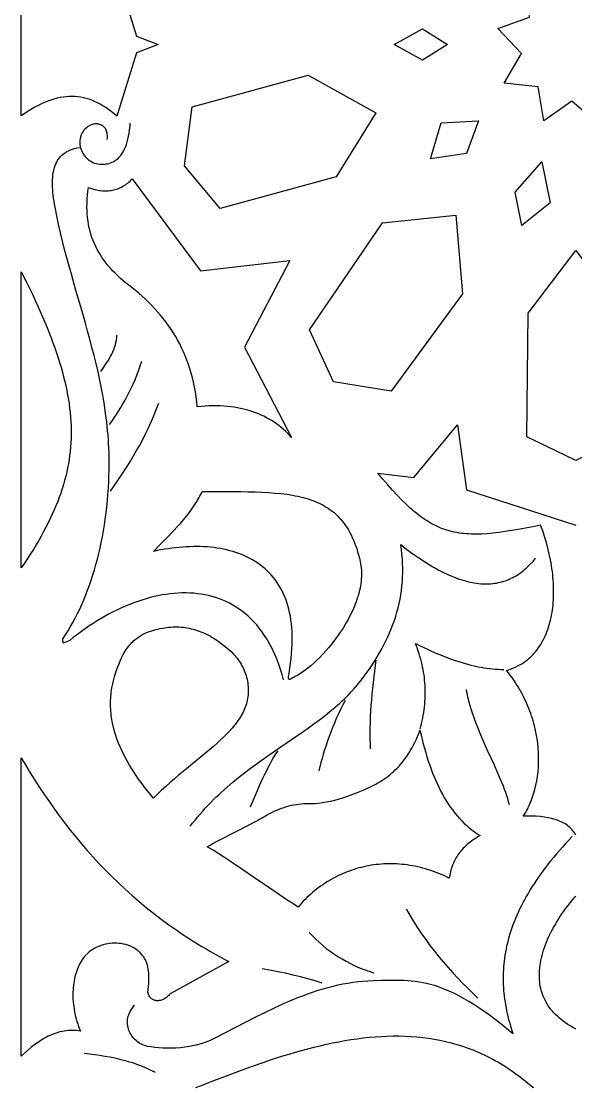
# Model space of a CAD drawing. Extents: x -332 to 348, y -263 to 352.
# Drawn here: x -270.8 to -243.5, y -63.7 to -11 of the extents above; entities that cross this region are included whole.
import ezdxf

# ---------------------------------------------------------------- set-up
doc = ezdxf.new("R2010")
doc.units = 0
doc.layers.add('LAYER_1', color=18, linetype='CONTINUOUS')
doc.layers.add('LAYER_2', color=174, linetype='CONTINUOUS')

msp = doc.modelspace()

# ---------------------------------------------------------------- linework, layer by layer
at = {"layer": 'LAYER_1'}
for points in [[(-242.472, -9.814), (-240.847, -9.396), (-241.144, -11.073), (-239.635, -11.814), (-240.924, -12.904), (-240.237, -14.458), (-241.914, -14.451), (-242.371, -16.091), (-243.651, -14.99), (-245.038, -15.947), (-245.322, -14.269), (-246.991, -14.096), (-246.146, -12.624), (-247.315, -11.402), (-245.737, -10.826), (-245.859, -9.127), (-244.286, -9.716), (-243.305, -8.335)], [(-249.786, -12.185), (-251.02, -12.957), (-252.422, -12.185), (-251.02, -11.413)], [(-253.338, -15.552), (-255.289, -18.715), (-261.022, -20.291), (-262.785, -18.182), (-262.404, -15.262), (-256.68, -13.705)], [(-248.848, -17.574), (-250.629, -17.829), (-250.099, -16.053), (-248.262, -15.963)], [(-244.716, -20.008), (-246.12, -21.118), (-246.444, -19.482), (-245.131, -17.98)], [(-261.989, -23.359), (-257.574, -22.855), (-259.822, -27.142), (-257.494, -31.597), (-257.592, -31.49), (-257.693, -31.388), (-257.796, -31.288), (-257.903, -31.192), (-258.012, -31.1), (-258.124, -31.011), (-258.239, -30.925), (-258.356, -30.843), (-258.477, -30.765), (-258.6, -30.691), (-258.727, -30.62), (-258.857, -30.553), (-258.99, -30.49), (-259.125, -30.431), (-259.264, -30.375), (-259.407, -30.324), (-259.552, -30.277), (-259.701, -30.234), (-259.853, -30.195), (-260.009, -30.16), (-260.167, -30.129), (-260.33, -30.103), (-260.496, -30.08), (-260.665, -30.063), (-260.838, -30.049), (-261.014, -30.041), (-261.194, -30.036), (-261.378, -30.036), (-261.565, -30.041), (-261.756, -30.051), (-261.951, -30.065), (-262.15, -30.084), (-262.174, -29.832), (-262.205, -29.585), (-262.241, -29.343), (-262.284, -29.105), (-262.333, -28.872), (-262.387, -28.644), (-262.447, -28.42), (-262.513, -28.2), (-262.584, -27.985), (-262.661, -27.774), (-262.743, -27.567), (-262.831, -27.364), (-262.923, -27.165), (-263.021, -26.971), (-263.124, -26.78), (-263.232, -26.593), (-263.344, -26.409), (-263.461, -26.23), (-263.583, -26.054), (-263.71, -25.881), (-263.841, -25.712), (-263.976, -25.547), (-264.115, -25.384), (-264.259, -25.225), (-264.407, -25.069), (-264.559, -24.917), (-264.715, -24.767), (-264.874, -24.62), (-265.037, -24.476), (-265.204, -24.335), (-265.375, -24.197), (-265.549, -24.062), (-265.691, -23.95), (-265.829, -23.837), (-265.962, -23.721), (-266.09, -23.604), (-266.213, -23.484), (-266.331, -23.363), (-266.445, -23.239), (-266.553, -23.112), (-266.656, -22.984), (-266.755, -22.853), (-266.848, -22.719), (-266.936, -22.583), (-267.018, -22.445), (-267.096, -22.304), (-267.168, -22.16), (-267.234, -22.013), (-267.296, -21.864), (-267.351, -21.711), (-267.402, -21.556), (-267.446, -21.398), (-267.485, -21.236), (-267.519, -21.072), (-267.546, -20.904), (-267.568, -20.733), (-267.584, -20.559), (-267.594, -20.381), (-267.598, -20.2), (-267.597, -20.015), (-267.589, -19.827), (-267.575, -19.635), (-267.555, -19.44), (-267.529, -19.241), (-267.369, -19.297), (-267.212, -19.343), (-267.135, -19.361), (-267.059, -19.377), (-266.983, -19.39), (-266.909, -19.401), (-266.835, -19.408), (-266.762, -19.413), (-266.69, -19.415), (-266.618, -19.414), (-266.548, -19.411), (-266.478, -19.405), (-266.409, -19.396), (-266.341, -19.384), (-266.274, -19.369), (-266.207, -19.352), (-266.141, -19.332), (-266.077, -19.309), (-266.012, -19.284), (-265.949, -19.255), (-265.887, -19.224), (-265.825, -19.19), (-265.764, -19.154), (-265.704, -19.114), (-265.645, -19.072), (-265.587, -19.027), (-265.529, -18.98), (-265.472, -18.929), (-265.416, -18.876), (-265.361, -18.82)], [(-249.057, -24.497), (-252.582, -29.318), (-255.416, -28.857), (-256.613, -26.284), (-253.009, -21.002), (-249.377, -20.608)], [(-241.123, -25.452), (-241.051, -31.573), (-243.463, -32.739), (-245.875, -31.573), (-245.803, -25.452), (-243.463, -22.358)], [(-270.552, -23.991), (-270.281, -24.557), (-270.152, -24.834), (-270.027, -25.108), (-269.907, -25.378), (-269.791, -25.644), (-269.68, -25.906), (-269.573, -26.166), (-269.471, -26.422), (-269.373, -26.675), (-269.279, -26.925), (-269.191, -27.172), (-269.106, -27.416), (-269.027, -27.657), (-268.951, -27.896), (-268.881, -28.132), (-268.815, -28.366), (-268.753, -28.598), (-268.697, -28.827), (-268.645, -29.054), (-268.597, -29.279), (-268.554, -29.502), (-268.516, -29.724), (-268.483, -29.943), (-268.454, -30.161), (-268.43, -30.378), (-268.411, -30.593), (-268.396, -30.807), (-268.387, -31.02), (-268.382, -31.231), (-268.382, -31.442), (-268.387, -31.651), (-268.396, -31.86), (-268.411, -32.068), (-268.43, -32.276), (-268.454, -32.483), (-268.483, -32.69), (-268.517, -32.897), (-268.556, -33.103), (-268.6, -33.309), (-268.648, -33.515), (-268.702, -33.722), (-268.761, -33.929), (-268.824, -34.136), (-268.893, -34.343), (-268.967, -34.551), (-269.046, -34.76), (-269.129, -34.969), (-269.218, -35.18), (-269.312, -35.391), (-269.411, -35.603), (-269.515, -35.817), (-269.625, -36.031), (-269.739, -36.248), (-269.858, -36.465), (-269.983, -36.684), (-270.113, -36.905), (-270.248, -37.128), (-270.389, -37.352), (-270.534, -37.579), (-270.685, -37.807), (-270.841, -38.038), (-270.841, -23.409)], [(-260.352, -34.269), (-259.989, -34.272), (-259.636, -34.278), (-259.294, -34.287), (-258.962, -34.3), (-258.64, -34.318), (-258.328, -34.341), (-258.027, -34.37), (-257.736, -34.406), (-257.455, -34.45), (-257.319, -34.475), (-257.185, -34.502), (-257.054, -34.532), (-256.925, -34.564), (-256.799, -34.598), (-256.676, -34.635), (-256.555, -34.674), (-256.437, -34.717), (-256.321, -34.762), (-256.208, -34.81), (-256.097, -34.861), (-255.99, -34.915), (-255.884, -34.973), (-255.782, -35.033), (-255.682, -35.098), (-255.584, -35.165), (-255.489, -35.237), (-255.397, -35.312), (-255.308, -35.39), (-255.221, -35.473), (-255.136, -35.56), (-255.055, -35.65), (-254.975, -35.745), (-254.899, -35.844), (-254.825, -35.947), (-254.754, -36.055), (-254.685, -36.168), (-254.619, -36.285), (-254.556, -36.406), (-254.495, -36.533), (-254.437, -36.664), (-254.382, -36.8), (-254.329, -36.942), (-254.279, -37.089), (-254.231, -37.24), (-254.186, -37.398), (-254.144, -37.56), (-254.104, -37.729), (-254.083, -37.835), (-254.066, -37.942), (-254.053, -38.05), (-254.044, -38.159), (-254.04, -38.268), (-254.039, -38.378), (-254.043, -38.489), (-254.05, -38.6), (-254.061, -38.711), (-254.075, -38.822), (-254.093, -38.934), (-254.114, -39.046), (-254.138, -39.158), (-254.166, -39.27), (-254.197, -39.382), (-254.23, -39.493), (-254.267, -39.605), (-254.306, -39.717), (-254.348, -39.828), (-254.392, -39.938), (-254.439, -40.049), (-254.488, -40.158), (-254.593, -40.376), (-254.706, -40.591), (-254.827, -40.802), (-254.954, -41.01), (-255.087, -41.213), (-255.224, -41.41), (-255.366, -41.603), (-255.511, -41.789), (-255.658, -41.969), (-255.807, -42.141), (-255.956, -42.306), (-256.106, -42.462), (-256.255, -42.609), (-256.402, -42.748), (-256.546, -42.876), (-256.688, -42.994), (-256.825, -43.1), (-256.957, -43.196), (-257.084, -43.279), (-257.203, -43.35), (-257.316, -43.407), (-257.374, -43.436), (-257.425, -43.465), (-257.512, -43.516), (-257.546, -43.535), (-257.575, -43.548), (-257.599, -43.553), (-257.609, -43.552), (-257.617, -43.548), (-257.624, -43.542), (-257.63, -43.533), (-257.638, -43.505), (-257.64, -43.464), (-257.638, -43.407), (-257.631, -43.332), (-257.619, -43.239), (-257.581, -42.991), (-257.545, -42.747), (-257.515, -42.508), (-257.491, -42.274), (-257.474, -42.046), (-257.463, -41.824), (-257.458, -41.608), (-257.46, -41.397), (-257.467, -41.191), (-257.48, -40.991), (-257.499, -40.797), (-257.523, -40.607), (-257.553, -40.424), (-257.589, -40.245), (-257.629, -40.072), (-257.675, -39.904), (-257.727, -39.741), (-257.783, -39.583), (-257.844, -39.43), (-257.91, -39.282), (-257.981, -39.14), (-258.057, -39.002), (-258.137, -38.87), (-258.221, -38.742), (-258.31, -38.619), (-258.403, -38.501), (-258.501, -38.387), (-258.602, -38.279), (-258.708, -38.175), (-258.817, -38.076), (-258.93, -37.981), (-259.047, -37.891), (-259.167, -37.806), (-259.291, -37.725), (-259.418, -37.648), (-259.548, -37.576), (-259.682, -37.508), (-259.819, -37.445), (-259.959, -37.386), (-260.101, -37.331), (-260.247, -37.28), (-260.395, -37.234), (-260.545, -37.192), (-260.699, -37.153), (-260.854, -37.119), (-261.012, -37.089), (-261.172, -37.063), (-261.334, -37.041), (-261.499, -37.023), (-261.665, -37.008), (-261.833, -36.998), (-262.002, -36.991), (-262.173, -36.988), (-262.346, -36.988), (-262.52, -36.993), (-262.696, -37.001), (-262.872, -37.012), (-263.05, -37.027), (-263.229, -37.046), (-263.409, -37.068), (-263.589, -37.093), (-263.77, -37.122), (-263.952, -37.154), (-264.135, -37.189), (-264.317, -37.228), (-263.976, -36.877), (-263.638, -36.534), (-263.307, -36.192), (-263.146, -36.019), (-262.988, -35.844), (-262.833, -35.666), (-262.683, -35.484), (-262.539, -35.297), (-262.399, -35.105), (-262.265, -34.907), (-262.201, -34.805), (-262.138, -34.701), (-262.077, -34.595), (-262.018, -34.487), (-261.961, -34.377), (-261.906, -34.265)], [(-263.145, -40.955), (-263.044, -40.958), (-262.943, -40.965), (-262.842, -40.975), (-262.743, -40.988), (-262.644, -41.004), (-262.545, -41.023), (-262.448, -41.045), (-262.351, -41.07), (-262.254, -41.097), (-262.158, -41.128), (-262.063, -41.161), (-261.969, -41.197), (-261.875, -41.236), (-261.781, -41.278), (-261.688, -41.322), (-261.596, -41.369), (-261.505, -41.419), (-261.414, -41.471), (-261.323, -41.526), (-261.233, -41.583), (-261.055, -41.706), (-260.903, -41.819), (-260.756, -41.936), (-260.616, -42.055), (-260.483, -42.179), (-260.358, -42.307), (-260.298, -42.372), (-260.241, -42.439), (-260.185, -42.508), (-260.132, -42.577), (-260.081, -42.648), (-260.032, -42.721), (-259.986, -42.795), (-259.943, -42.871), (-259.902, -42.948), (-259.863, -43.027), (-259.828, -43.108), (-259.795, -43.19), (-259.765, -43.275), (-259.738, -43.361), (-259.714, -43.449), (-259.693, -43.539), (-259.675, -43.632), (-259.661, -43.726), (-259.65, -43.823), (-259.642, -43.922), (-259.637, -44.023), (-259.636, -44.127), (-259.639, -44.219), (-259.645, -44.31), (-259.655, -44.4), (-259.668, -44.489), (-259.685, -44.576), (-259.705, -44.663), (-259.728, -44.749), (-259.754, -44.834), (-259.784, -44.918), (-259.817, -45.001), (-259.853, -45.084), (-259.891, -45.166), (-259.933, -45.247), (-259.977, -45.327), (-260.024, -45.407), (-260.074, -45.486), (-260.127, -45.565), (-260.182, -45.643), (-260.299, -45.798), (-260.426, -45.952), (-260.562, -46.105), (-260.706, -46.256), (-260.857, -46.408), (-261.016, -46.559), (-261.182, -46.71), (-261.354, -46.862), (-261.532, -47.014), (-261.902, -47.323), (-262.688, -47.964), (-263.094, -48.302), (-263.299, -48.477), (-263.504, -48.655), (-263.709, -48.838), (-263.913, -49.025), (-264.116, -49.218), (-264.317, -49.416), (-264.514, -49.176), (-264.701, -48.939), (-264.879, -48.705), (-265.046, -48.473), (-265.204, -48.243), (-265.352, -48.016), (-265.491, -47.791), (-265.62, -47.568), (-265.739, -47.347), (-265.849, -47.128), (-265.949, -46.91), (-266.039, -46.694), (-266.121, -46.48), (-266.192, -46.267), (-266.255, -46.055), (-266.308, -45.844), (-266.351, -45.634), (-266.37, -45.529), (-266.385, -45.424), (-266.399, -45.32), (-266.41, -45.216), (-266.419, -45.112), (-266.426, -45.008), (-266.431, -44.904), (-266.433, -44.801), (-266.432, -44.697), (-266.43, -44.594), (-266.425, -44.49), (-266.418, -44.387), (-266.409, -44.283), (-266.397, -44.18), (-266.383, -44.077), (-266.367, -43.973), (-266.328, -43.767), (-266.279, -43.559), (-266.222, -43.352), (-266.156, -43.144), (-266.08, -42.936), (-265.996, -42.726), (-265.903, -42.516), (-265.856, -42.419), (-265.808, -42.326), (-265.759, -42.238), (-265.709, -42.155), (-265.658, -42.076), (-265.606, -42.001), (-265.554, -41.931), (-265.501, -41.864), (-265.447, -41.801), (-265.392, -41.742), (-265.338, -41.686), (-265.282, -41.634), (-265.227, -41.585), (-265.171, -41.539), (-265.059, -41.457), (-264.946, -41.385), (-264.834, -41.322), (-264.723, -41.269), (-264.614, -41.223), (-264.506, -41.183), (-264.401, -41.148), (-264.202, -41.091), (-264.093, -41.062), (-263.985, -41.037), (-263.877, -41.016), (-263.77, -40.997), (-263.664, -40.982), (-263.559, -40.97), (-263.455, -40.962), (-263.351, -40.956), (-263.248, -40.954)], [(-251.101, -46.284), (-251.047, -46.51), (-250.991, -46.732), (-250.932, -46.95), (-250.871, -47.165), (-250.808, -47.375), (-250.742, -47.582), (-250.673, -47.784), (-250.602, -47.982), (-250.529, -48.176), (-250.452, -48.365), (-250.373, -48.551), (-250.292, -48.732), (-250.207, -48.908), (-250.12, -49.08), (-250.03, -49.248), (-249.937, -49.41), (-249.842, -49.569), (-249.743, -49.722), (-249.642, -49.871), (-249.537, -50.015), (-249.429, -50.154), (-249.319, -50.288), (-249.205, -50.417), (-249.089, -50.541), (-248.969, -50.66), (-248.846, -50.774), (-248.719, -50.883), (-248.59, -50.987), (-248.457, -51.085), (-248.321, -51.178), (-248.182, -51.265), (-248.273, -51.317), (-248.361, -51.37), (-248.445, -51.424), (-248.527, -51.479), (-248.605, -51.535), (-248.681, -51.592), (-248.753, -51.65), (-248.822, -51.709), (-248.889, -51.769), (-248.952, -51.829), (-249.013, -51.891), (-249.071, -51.953), (-249.126, -52.017), (-249.178, -52.081), (-249.228, -52.146), (-249.275, -52.212), (-249.319, -52.279), (-249.361, -52.346), (-249.4, -52.414), (-249.437, -52.483), (-249.472, -52.553), (-249.504, -52.624), (-249.534, -52.695), (-249.562, -52.767), (-249.587, -52.84), (-249.61, -52.913), (-249.651, -53.062), (-249.683, -53.213), (-249.707, -53.366), (-249.836, -53.304), (-249.965, -53.244), (-250.094, -53.187), (-250.224, -53.134), (-250.354, -53.083), (-250.484, -53.035), (-250.614, -52.99), (-250.744, -52.949), (-250.874, -52.91), (-251.004, -52.873), (-251.134, -52.84), (-251.264, -52.81), (-251.394, -52.782), (-251.523, -52.758), (-251.653, -52.736), (-251.782, -52.717), (-251.912, -52.7), (-252.041, -52.687), (-252.169, -52.676), (-252.298, -52.668), (-252.426, -52.662), (-252.554, -52.66), (-252.681, -52.66), (-252.808, -52.663), (-252.934, -52.668), (-253.06, -52.676), (-253.185, -52.687), (-253.31, -52.7), (-253.434, -52.716), (-253.558, -52.734), (-253.681, -52.755), (-253.803, -52.779), (-253.925, -52.805), (-254.046, -52.834), (-254.166, -52.865), (-254.285, -52.899), (-254.404, -52.935), (-254.521, -52.974), (-254.638, -53.015), (-254.754, -53.058), (-254.868, -53.104), (-254.982, -53.153), (-255.095, -53.203), (-255.207, -53.257), (-255.317, -53.312), (-255.427, -53.37), (-255.535, -53.43), (-255.642, -53.493), (-255.748, -53.557), (-255.853, -53.624), (-255.957, -53.694), (-256.059, -53.765), (-256.16, -53.839), (-256.259, -53.915), (-256.357, -53.994), (-256.454, -54.074), (-256.549, -54.157), (-256.643, -54.242), (-256.735, -54.329), (-256.826, -54.418), (-256.915, -54.509), (-257.003, -54.602), (-257.088, -54.698), (-257.173, -54.795), (-257.439, -54.625), (-257.708, -54.449), (-258.255, -54.083), (-259.376, -53.313), (-259.945, -52.924), (-260.516, -52.541), (-260.802, -52.353), (-261.087, -52.169), (-261.371, -51.991), (-261.655, -51.817), (-261.514, -51.733), (-261.376, -51.654), (-261.096, -51.503), (-260.804, -51.354), (-260.486, -51.196), (-260.128, -51.017), (-259.719, -50.806), (-259.244, -50.551), (-258.979, -50.404), (-258.692, -50.242), (-258.579, -50.18), (-258.464, -50.12), (-258.347, -50.064), (-258.229, -50.011), (-258.109, -49.961), (-257.989, -49.915), (-257.867, -49.873), (-257.745, -49.834), (-257.622, -49.8), (-257.5, -49.77), (-257.377, -49.744), (-257.255, -49.722), (-257.133, -49.706), (-257.012, -49.694), (-256.892, -49.687), (-256.773, -49.685), (-256.557, -49.682), (-256.35, -49.673), (-256.151, -49.656), (-255.959, -49.634), (-255.774, -49.605), (-255.594, -49.57), (-255.42, -49.531), (-255.25, -49.487), (-255.083, -49.438), (-254.919, -49.386), (-254.758, -49.33), (-254.598, -49.272), (-254.281, -49.147), (-253.961, -49.016), (-253.747, -48.924), (-253.536, -48.825), (-253.33, -48.719), (-253.229, -48.662), (-253.128, -48.603), (-253.029, -48.541), (-252.931, -48.477), (-252.834, -48.409), (-252.739, -48.339), (-252.645, -48.265), (-252.552, -48.189), (-252.461, -48.108), (-252.371, -48.024), (-252.282, -47.936), (-252.195, -47.844), (-252.11, -47.748), (-252.026, -47.648), (-251.943, -47.543), (-251.862, -47.434), (-251.783, -47.32), (-251.706, -47.201), (-251.63, -47.076), (-251.556, -46.947), (-251.484, -46.813), (-251.414, -46.672), (-251.346, -46.527), (-251.279, -46.375), (-251.215, -46.218), (-251.152, -46.054)], [(-270.621, -47.798), (-270.398, -48.164), (-270.169, -48.527), (-269.936, -48.888), (-269.697, -49.246), (-269.453, -49.602), (-269.204, -49.954), (-268.949, -50.304), (-268.689, -50.65), (-268.422, -50.993), (-268.149, -51.332), (-267.869, -51.668), (-267.583, -52.001), (-267.29, -52.33), (-266.989, -52.655), (-266.682, -52.975), (-266.367, -53.292), (-266.044, -53.605), (-265.713, -53.914), (-265.375, -54.218), (-265.027, -54.517), (-264.672, -54.812), (-264.307, -55.103), (-263.934, -55.388), (-263.551, -55.669), (-263.357, -55.807), (-263.16, -55.944), (-262.96, -56.08), (-262.758, -56.214), (-262.554, -56.348), (-262.347, -56.479), (-262.138, -56.61), (-261.926, -56.739), (-261.712, -56.867), (-261.495, -56.993), (-261.275, -57.118), (-261.053, -57.242), (-260.828, -57.364), (-260.601, -57.485), (-263.491, -59.082), (-263.526, -59.123), (-263.562, -59.161), (-263.6, -59.197), (-263.638, -59.23), (-263.678, -59.261), (-263.718, -59.289), (-263.758, -59.315), (-263.799, -59.338), (-263.84, -59.359), (-263.882, -59.376), (-263.923, -59.391), (-263.965, -59.404), (-264.006, -59.413), (-264.047, -59.42), (-264.088, -59.423), (-264.128, -59.424), (-264.168, -59.422), (-264.206, -59.417), (-264.244, -59.408), (-264.281, -59.397), (-264.317, -59.382), (-264.351, -59.364), (-264.384, -59.343), (-264.416, -59.319), (-264.446, -59.291), (-264.474, -59.26), (-264.501, -59.225), (-264.525, -59.187), (-264.547, -59.146), (-264.567, -59.101), (-264.585, -59.052), (-264.6, -59), (-264.58, -58.848), (-264.564, -58.703), (-264.552, -58.563), (-264.544, -58.43), (-264.541, -58.303), (-264.543, -58.182), (-264.549, -58.066), (-264.559, -57.956), (-264.573, -57.852), (-264.592, -57.753), (-264.616, -57.658), (-264.643, -57.569), (-264.675, -57.485), (-264.711, -57.405), (-264.752, -57.33), (-264.797, -57.26), (-264.865, -57.168), (-264.939, -57.083), (-265.018, -57.006), (-265.103, -56.935), (-265.191, -56.87), (-265.284, -56.813), (-265.38, -56.762), (-265.48, -56.717), (-265.583, -56.679), (-265.688, -56.647), (-265.795, -56.622), (-265.905, -56.603), (-266.015, -56.59), (-266.126, -56.583), (-266.238, -56.582), (-266.351, -56.587), (-266.463, -56.598), (-266.574, -56.614), (-266.684, -56.637), (-266.793, -56.665), (-266.901, -56.699), (-267.006, -56.738), (-267.108, -56.782), (-267.208, -56.833), (-267.304, -56.888), (-267.396, -56.949), (-267.485, -57.014), (-267.568, -57.085), (-267.647, -57.161), (-267.721, -57.242), (-267.789, -57.328), (-267.851, -57.418), (-267.899, -57.499), (-267.945, -57.583), (-267.989, -57.669), (-268.029, -57.759), (-268.067, -57.851), (-268.103, -57.945), (-268.135, -58.042), (-268.165, -58.141), (-268.191, -58.242), (-268.215, -58.346), (-268.236, -58.451), (-268.254, -58.558), (-268.268, -58.667), (-268.28, -58.778), (-268.288, -58.89), (-268.294, -59.004), (-268.296, -59.119), (-268.294, -59.235), (-268.29, -59.353), (-268.282, -59.471), (-268.271, -59.591), (-268.256, -59.711), (-268.238, -59.832), (-268.217, -59.953), (-268.191, -60.075), (-268.163, -60.198), (-268.13, -60.32), (-268.094, -60.443), (-268.054, -60.566), (-268.011, -60.689), (-267.963, -60.812), (-267.912, -60.934), (-268.017, -60.915), (-268.12, -60.901), (-268.224, -60.892), (-268.327, -60.889), (-268.429, -60.89), (-268.531, -60.896), (-268.632, -60.906), (-268.733, -60.921), (-268.833, -60.941), (-268.932, -60.964), (-269.03, -60.991), (-269.127, -61.022), (-269.224, -61.056), (-269.319, -61.094), (-269.414, -61.135), (-269.508, -61.179), (-269.601, -61.226), (-269.692, -61.276), (-269.783, -61.328), (-269.872, -61.383), (-270.047, -61.498), (-270.217, -61.621), (-270.382, -61.75), (-270.541, -61.884), (-270.694, -62.022), (-270.841, -62.161), (-270.841, -47.429)]]:
    msp.add_lwpolyline(points, close=True, dxfattribs=at)
for points in [[(-266.126, -8.644), (-265.147, -11.769), (-264.085, -12.185), (-265.147, -12.602), (-266.126, -15.727), (-266.263, -15.61), (-266.399, -15.501), (-266.536, -15.399), (-266.672, -15.304), (-266.809, -15.217), (-266.946, -15.137), (-267.083, -15.065), (-267.22, -15), (-267.358, -14.942), (-267.497, -14.892), (-267.636, -14.85), (-267.776, -14.815), (-267.917, -14.787), (-268.058, -14.767), (-268.2, -14.754), (-268.344, -14.749), (-268.488, -14.752), (-268.634, -14.762), (-268.781, -14.78), (-268.929, -14.805), (-269.079, -14.838), (-269.23, -14.878), (-269.383, -14.927), (-269.537, -14.982), (-269.693, -15.046), (-269.851, -15.117), (-270.011, -15.196), (-270.173, -15.282), (-270.337, -15.377), (-270.502, -15.479), (-270.671, -15.588), (-270.841, -15.706), (-270.841, -8.664)], [(-243.463, -51.219), (-243.468, -51.228), (-243.468, -51.21), (-243.507, -51.145), (-243.55, -51.082), (-243.596, -51.022), (-243.645, -50.965), (-243.697, -50.911), (-243.753, -50.859), (-243.811, -50.809), (-243.873, -50.762), (-243.937, -50.718), (-244.005, -50.676), (-244.075, -50.637), (-244.148, -50.6), (-244.223, -50.565), (-244.301, -50.532), (-244.381, -50.502), (-244.464, -50.474), (-244.549, -50.449), (-244.637, -50.425), (-244.726, -50.404), (-244.818, -50.384), (-245.007, -50.352), (-245.203, -50.327), (-245.406, -50.311), (-245.615, -50.302), (-245.829, -50.3), (-246.049, -50.304), (-245.996, -50.221), (-245.946, -50.137), (-245.897, -50.05), (-245.85, -49.961), (-245.805, -49.871), (-245.761, -49.779), (-245.72, -49.686), (-245.68, -49.59), (-245.642, -49.494), (-245.606, -49.396), (-245.539, -49.195), (-245.48, -48.988), (-245.429, -48.777), (-245.386, -48.561), (-245.35, -48.34), (-245.323, -48.116), (-245.304, -47.887), (-245.294, -47.656), (-245.292, -47.421), (-245.299, -47.184), (-245.314, -46.945), (-245.339, -46.703), (-245.373, -46.461), (-245.393, -46.339), (-245.416, -46.217), (-245.441, -46.094), (-245.468, -45.972), (-245.498, -45.849), (-245.53, -45.727), (-245.564, -45.604), (-245.601, -45.482), (-245.641, -45.359), (-245.682, -45.237), (-245.727, -45.115), (-245.774, -44.993), (-245.823, -44.871), (-245.875, -44.749), (-245.929, -44.628), (-245.986, -44.508), (-246.046, -44.387), (-246.108, -44.268), (-246.173, -44.148), (-246.24, -44.03), (-246.31, -43.912), (-246.383, -43.794), (-246.458, -43.678), (-246.537, -43.562), (-246.617, -43.446), (-246.701, -43.332), (-246.787, -43.219), (-246.876, -43.106), (-246.759, -43.07), (-246.646, -43.029), (-246.535, -42.985), (-246.428, -42.937), (-246.324, -42.886), (-246.223, -42.83), (-246.125, -42.772), (-246.03, -42.709), (-245.938, -42.644), (-245.85, -42.575), (-245.765, -42.503), (-245.682, -42.428), (-245.603, -42.349), (-245.527, -42.268), (-245.454, -42.184), (-245.383, -42.097), (-245.316, -42.007), (-245.252, -41.914), (-245.191, -41.819), (-245.132, -41.721), (-245.077, -41.62), (-245.024, -41.517), (-244.974, -41.412), (-244.927, -41.304), (-244.883, -41.195), (-244.842, -41.083), (-244.804, -40.969), (-244.768, -40.852), (-244.735, -40.734), (-244.705, -40.615), (-244.678, -40.493), (-244.653, -40.369), (-244.631, -40.244), (-244.612, -40.118), (-244.596, -39.989), (-244.582, -39.86), (-244.57, -39.729), (-244.562, -39.596), (-244.556, -39.463), (-244.552, -39.328), (-244.551, -39.192), (-244.553, -39.055), (-244.557, -38.917), (-244.563, -38.778), (-244.573, -38.639), (-244.584, -38.499), (-244.598, -38.358), (-244.615, -38.216), (-244.634, -38.074), (-244.655, -37.932), (-244.679, -37.789), (-244.705, -37.646), (-244.733, -37.502), (-244.764, -37.359), (-244.832, -37.071), (-244.91, -36.784), (-244.996, -36.497), (-245.092, -36.212), (-245.196, -35.929), (-245.58, -36.006), (-245.946, -36.077), (-246.297, -36.142), (-246.632, -36.199), (-246.952, -36.249), (-247.259, -36.291), (-247.553, -36.325), (-247.835, -36.351), (-248.106, -36.367), (-248.367, -36.374), (-248.494, -36.374), (-248.618, -36.371), (-248.741, -36.366), (-248.861, -36.358), (-248.98, -36.348), (-249.096, -36.335), (-249.211, -36.319), (-249.324, -36.3), (-249.436, -36.279), (-249.547, -36.255), (-249.656, -36.227), (-249.764, -36.197), (-249.871, -36.164), (-249.977, -36.127), (-250.082, -36.088), (-250.186, -36.045), (-250.29, -35.999), (-250.393, -35.95), (-250.496, -35.898), (-250.598, -35.842), (-250.7, -35.783), (-250.803, -35.72), (-250.905, -35.654), (-251.007, -35.584), (-251.109, -35.51), (-251.212, -35.433), (-251.315, -35.352), (-251.419, -35.268), (-251.524, -35.179), (-251.629, -35.087), (-251.842, -34.891), (-252.059, -34.678), (-252.281, -34.449), (-252.51, -34.204), (-252.745, -33.941), (-252.988, -33.66), (-253.239, -33.362), (-251.448, -33.578), (-249.305, -30.972), (-248.853, -34.187), (-243.463, -35.935)], [(-243.463, -60.814), (-243.47, -60.811), (-243.602, -60.739), (-243.729, -60.666), (-243.85, -60.591), (-243.964, -60.514), (-244.073, -60.436), (-244.177, -60.356), (-244.275, -60.275), (-244.367, -60.192), (-244.455, -60.108), (-244.537, -60.023), (-244.613, -59.937), (-244.686, -59.849), (-244.753, -59.761), (-244.815, -59.671), (-244.874, -59.58), (-244.927, -59.487), (-244.977, -59.394), (-245.022, -59.299), (-245.063, -59.203), (-245.1, -59.105), (-245.133, -59.006), (-245.162, -58.905), (-245.188, -58.802), (-245.209, -58.698), (-245.226, -58.592), (-245.24, -58.485), (-245.25, -58.375), (-245.255, -58.264), (-245.257, -58.151), (-245.255, -58.036), (-245.248, -57.919), (-245.238, -57.801), (-245.223, -57.68), (-245.205, -57.558), (-245.182, -57.434), (-245.155, -57.309), (-245.124, -57.182), (-245.088, -57.053), (-245.049, -56.923), (-245.005, -56.792), (-244.957, -56.659), (-244.904, -56.526), (-244.847, -56.391), (-244.786, -56.255), (-244.721, -56.117), (-244.651, -55.98), (-244.577, -55.841), (-244.499, -55.701), (-244.417, -55.561), (-244.33, -55.421), (-244.239, -55.279), (-244.145, -55.138), (-244.045, -54.996), (-243.942, -54.853), (-243.835, -54.711), (-243.723, -54.568), (-243.608, -54.426), (-243.488, -54.283), (-243.463, -54.254)], [(-262.217, -63.718), (-261.948, -63.611), (-261.331, -63.368), (-260.712, -63.129), (-260.092, -62.896), (-259.473, -62.671), (-258.851, -62.455), (-258.543, -62.351), (-258.233, -62.25), (-257.924, -62.153), (-257.615, -62.058), (-257.307, -61.968), (-256.998, -61.881), (-256.691, -61.798), (-256.384, -61.719), (-256.077, -61.644), (-255.771, -61.575), (-255.466, -61.51), (-255.162, -61.45), (-254.859, -61.395), (-254.556, -61.345), (-254.255, -61.301), (-253.955, -61.263), (-253.655, -61.231), (-253.357, -61.205), (-253.06, -61.185), (-252.765, -61.172), (-252.47, -61.165), (-252.177, -61.165), (-251.886, -61.172), (-251.595, -61.187), (-251.307, -61.208), (-251.019, -61.238), (-250.733, -61.274), (-250.449, -61.319), (-250.166, -61.372), (-249.885, -61.433), (-249.605, -61.503), (-249.326, -61.581), (-249.049, -61.668), (-248.771, -61.765), (-248.636, -61.816), (-248.499, -61.87), (-248.362, -61.926), (-248.226, -61.985), (-248.09, -62.046), (-247.954, -62.109), (-247.819, -62.175), (-247.684, -62.244), (-247.549, -62.315), (-247.415, -62.389), (-247.281, -62.465), (-247.147, -62.544), (-247.014, -62.626), (-246.881, -62.71), (-246.748, -62.798), (-246.616, -62.888), (-246.484, -62.98), (-246.352, -63.076), (-246.22, -63.174), (-246.089, -63.276), (-245.958, -63.38), (-245.828, -63.488), (-245.698, -63.598), (-245.568, -63.712), (-245.561, -63.718), (-245.564, -63.721)]]:
    msp.add_lwpolyline(points, dxfattribs=at)
at = {"layer": 'LAYER_2'}
for points in [[(-266.596, -16.882), (-266.59, -16.811), (-266.589, -16.745), (-266.59, -16.682), (-266.596, -16.622), (-266.605, -16.566), (-266.617, -16.513), (-266.632, -16.463), (-266.651, -16.417), (-266.672, -16.374), (-266.696, -16.335), (-266.722, -16.299), (-266.75, -16.266), (-266.781, -16.236), (-266.813, -16.209), (-266.848, -16.185), (-266.884, -16.165), (-266.922, -16.148), (-266.96, -16.133), (-267.001, -16.122), (-267.042, -16.114), (-267.084, -16.109), (-267.126, -16.107), (-267.169, -16.107), (-267.213, -16.111), (-267.256, -16.117), (-267.3, -16.127), (-267.343, -16.139), (-267.386, -16.154), (-267.429, -16.171), (-267.471, -16.192), (-267.512, -16.215), (-267.553, -16.241), (-267.624, -16.295), (-267.689, -16.352), (-267.746, -16.413), (-267.795, -16.478), (-267.838, -16.545), (-267.874, -16.615), (-267.904, -16.687), (-267.926, -16.761), (-267.943, -16.837), (-267.953, -16.913), (-267.957, -16.99), (-267.955, -17.067), (-267.947, -17.144), (-267.934, -17.221), (-267.914, -17.297), (-267.89, -17.371), (-267.86, -17.444), (-267.825, -17.516), (-267.785, -17.584), (-267.741, -17.651), (-267.691, -17.714), (-267.637, -17.773), (-267.579, -17.829), (-267.516, -17.881), (-267.449, -17.928), (-267.378, -17.971), (-267.304, -18.008), (-267.225, -18.039), (-267.143, -18.065), (-267.058, -18.084), (-266.969, -18.096), (-266.877, -18.101), (-266.802, -18.1), (-266.727, -18.095), (-266.652, -18.086), (-266.578, -18.073), (-266.506, -18.055), (-266.434, -18.032), (-266.365, -18.005), (-266.297, -17.973), (-266.248, -17.946), (-266.2, -17.916), (-266.153, -17.884), (-266.109, -17.849), (-266.066, -17.812), (-266.025, -17.772), (-265.986, -17.73), (-265.948, -17.686), (-265.912, -17.64), (-265.878, -17.591), (-265.845, -17.541), (-265.813, -17.488), (-265.755, -17.376), (-265.702, -17.257), (-265.655, -17.13), (-265.613, -16.997), (-265.577, -16.857), (-265.545, -16.711), (-265.517, -16.559), (-265.494, -16.402), (-265.474, -16.24), (-265.459, -16.073)], [(-257.89, -43.569), (-257.962, -43.308), (-258.039, -43.057), (-258.121, -42.814), (-258.209, -42.581), (-258.302, -42.355), (-258.4, -42.139), (-258.503, -41.931), (-258.611, -41.732), (-258.723, -41.541), (-258.84, -41.358), (-258.962, -41.184), (-259.087, -41.018), (-259.217, -40.86), (-259.351, -40.709), (-259.49, -40.567), (-259.631, -40.433), (-259.777, -40.307), (-259.926, -40.188), (-260.079, -40.077), (-260.235, -39.973), (-260.394, -39.877), (-260.557, -39.789), (-260.722, -39.708), (-260.891, -39.634), (-261.062, -39.567), (-261.236, -39.507), (-261.412, -39.455), (-261.591, -39.409), (-261.772, -39.371), (-261.955, -39.339), (-262.141, -39.314), (-262.328, -39.295), (-262.517, -39.283), (-262.708, -39.278), (-262.9, -39.279), (-263.094, -39.287), (-263.289, -39.3), (-263.486, -39.32), (-263.683, -39.347), (-263.882, -39.379), (-264.081, -39.417), (-264.281, -39.461), (-264.482, -39.511), (-264.683, -39.567), (-264.885, -39.628), (-265.087, -39.695), (-265.289, -39.768), (-265.491, -39.846), (-265.693, -39.929), (-265.895, -40.018), (-266.097, -40.112), (-266.298, -40.211), (-266.498, -40.316), (-266.698, -40.425), (-266.897, -40.539), (-267.095, -40.658), (-267.292, -40.782), (-267.488, -40.91), (-267.683, -41.044), (-267.876, -41.181), (-268.068, -41.324), (-268.258, -41.47), (-268.446, -41.621), (-268.774, -41.756), (-268.784, -41.543), (-268.656, -41.346), (-268.531, -41.146), (-268.41, -40.94), (-268.292, -40.73), (-268.178, -40.516), (-268.067, -40.297), (-267.959, -40.074), (-267.855, -39.846), (-267.755, -39.614), (-267.658, -39.378), (-267.565, -39.137), (-267.475, -38.892), (-267.389, -38.643), (-267.307, -38.39), (-267.228, -38.132), (-267.154, -37.87), (-267.083, -37.604), (-267.016, -37.334), (-266.952, -37.059), (-266.893, -36.781), (-266.838, -36.498), (-266.787, -36.212), (-266.74, -35.921), (-266.697, -35.626), (-266.658, -35.328), (-266.623, -35.025), (-266.592, -34.718), (-266.566, -34.408), (-266.544, -34.093), (-266.526, -33.775), (-266.513, -33.453), (-266.507, -33.228), (-266.503, -33.005), (-266.503, -32.783), (-266.506, -32.562), (-266.511, -32.343), (-266.519, -32.124), (-266.53, -31.907), (-266.544, -31.691), (-266.56, -31.476), (-266.579, -31.262), (-266.599, -31.05), (-266.623, -30.838), (-266.648, -30.627), (-266.676, -30.417), (-266.737, -29.999), (-266.806, -29.584), (-266.882, -29.172), (-266.965, -28.763), (-267.054, -28.356), (-267.148, -27.951), (-267.247, -27.547), (-267.351, -27.145), (-267.458, -26.744), (-267.567, -26.344), (-267.68, -25.944), (-267.909, -25.143), (-268.141, -24.341), (-268.371, -23.535), (-268.484, -23.129), (-268.595, -22.722), (-268.702, -22.312), (-268.806, -21.9), (-268.906, -21.484), (-269.002, -21.066), (-269.092, -20.644), (-269.176, -20.218), (-269.203, -20.067), (-269.227, -19.92), (-269.249, -19.775), (-269.267, -19.634), (-269.281, -19.495), (-269.292, -19.361), (-269.3, -19.229), (-269.303, -19.101), (-269.303, -18.976), (-269.299, -18.855), (-269.291, -18.738), (-269.279, -18.624), (-269.262, -18.515), (-269.241, -18.409), (-269.215, -18.307), (-269.185, -18.21), (-269.15, -18.116), (-269.11, -18.027), (-269.065, -17.942), (-269.015, -17.862), (-268.96, -17.786), (-268.899, -17.714), (-268.833, -17.648), (-268.761, -17.586), (-268.684, -17.528), (-268.601, -17.476), (-268.512, -17.429), (-268.417, -17.386), (-268.315, -17.349), (-268.208, -17.317), (-268.094, -17.291), (-267.973, -17.269)], [(-266.922, -28.342), (-266.771, -28.128), (-266.627, -27.912), (-266.559, -27.804), (-266.494, -27.695), (-266.433, -27.585), (-266.375, -27.474), (-266.322, -27.362), (-266.275, -27.249), (-266.232, -27.135), (-266.196, -27.02), (-266.167, -26.903), (-266.144, -26.785), (-266.129, -26.665), (-266.121, -26.544)], [(-266.485, -30.964), (-266.371, -30.801), (-266.258, -30.635), (-266.146, -30.466), (-266.035, -30.293), (-265.927, -30.117), (-265.82, -29.937), (-265.715, -29.752), (-265.612, -29.562), (-265.511, -29.367), (-265.413, -29.166), (-265.317, -28.96), (-265.224, -28.747), (-265.135, -28.527), (-265.048, -28.3), (-264.964, -28.066), (-264.884, -27.824)], [(-266.442, -34.257), (-266.107, -33.772), (-265.941, -33.526), (-265.778, -33.277), (-265.616, -33.025), (-265.456, -32.77), (-265.3, -32.51), (-265.146, -32.245), (-264.995, -31.975), (-264.848, -31.7), (-264.704, -31.418), (-264.565, -31.129), (-264.43, -30.833), (-264.299, -30.53), (-264.174, -30.218), (-264.054, -29.897)], [(-262.502, -50.805), (-262.382, -50.65), (-262.261, -50.497), (-262.137, -50.348), (-262.012, -50.201), (-261.885, -50.057), (-261.757, -49.915), (-261.627, -49.777), (-261.495, -49.64), (-261.362, -49.506), (-261.228, -49.375), (-261.092, -49.246), (-260.955, -49.119), (-260.678, -48.871), (-260.397, -48.632), (-260.113, -48.399), (-259.826, -48.173), (-259.536, -47.953), (-259.246, -47.738), (-258.954, -47.528), (-258.662, -47.322), (-258.08, -46.919), (-257.503, -46.525), (-256.938, -46.134), (-256.66, -45.938), (-256.388, -45.742), (-256.12, -45.543), (-255.858, -45.342), (-255.602, -45.138), (-255.354, -44.93), (-255.113, -44.718), (-254.995, -44.61), (-254.88, -44.501), (-254.766, -44.391), (-254.655, -44.279), (-254.547, -44.165), (-254.44, -44.05), (-254.337, -43.933), (-254.235, -43.815), (-254.137, -43.694), (-254.041, -43.572), (-253.901, -43.385), (-253.765, -43.197), (-253.633, -43.008), (-253.505, -42.818), (-253.382, -42.627), (-253.264, -42.434), (-253.15, -42.24), (-253.041, -42.045), (-252.936, -41.848), (-252.837, -41.65), (-252.743, -41.451), (-252.654, -41.25), (-252.57, -41.047), (-252.492, -40.844), (-252.419, -40.638), (-252.351, -40.432), (-252.289, -40.223), (-252.233, -40.013), (-252.183, -39.802), (-252.139, -39.588), (-252.1, -39.373), (-252.068, -39.157), (-252.042, -38.938), (-252.023, -38.718), (-252.009, -38.496), (-252.003, -38.273), (-252.003, -38.047), (-252.01, -37.82), (-252.023, -37.591), (-252.044, -37.359), (-252.071, -37.126), (-252.106, -36.891), (-251.801, -37.126), (-251.504, -37.344), (-251.214, -37.546), (-250.931, -37.732), (-250.655, -37.903), (-250.52, -37.982), (-250.387, -38.058), (-250.255, -38.13), (-250.124, -38.199), (-249.996, -38.263), (-249.869, -38.324), (-249.744, -38.381), (-249.62, -38.435), (-249.498, -38.485), (-249.378, -38.532), (-249.259, -38.575), (-249.142, -38.614), (-249.026, -38.651), (-248.912, -38.683), (-248.799, -38.713), (-248.688, -38.739), (-248.578, -38.762), (-248.47, -38.781), (-248.363, -38.797), (-248.258, -38.81), (-248.154, -38.82), (-248.052, -38.827), (-247.951, -38.83), (-247.851, -38.83), (-247.753, -38.828), (-247.656, -38.822), (-247.561, -38.813), (-247.467, -38.802), (-247.374, -38.787), (-247.282, -38.77), (-247.192, -38.749), (-247.103, -38.726), (-247.015, -38.7), (-246.929, -38.672), (-246.844, -38.64), (-246.76, -38.606), (-246.677, -38.569), (-246.595, -38.53), (-246.515, -38.487), (-246.436, -38.443), (-246.358, -38.395), (-246.281, -38.346), (-246.205, -38.293), (-246.13, -38.239), (-246.056, -38.182), (-245.984, -38.122), (-245.912, -38.06), (-245.842, -37.996), (-245.704, -37.861), (-245.57, -37.717), (-245.44, -37.564)], [(-251.141, -46.012), (-251.104, -45.873), (-251.071, -45.735), (-251.04, -45.598), (-251.012, -45.461), (-250.987, -45.325), (-250.965, -45.189), (-250.946, -45.054), (-250.929, -44.919), (-250.916, -44.784), (-250.905, -44.65), (-250.897, -44.516), (-250.892, -44.383), (-250.89, -44.25), (-250.89, -44.117), (-250.894, -43.985), (-250.9, -43.853), (-250.909, -43.721), (-250.921, -43.59), (-250.936, -43.459), (-250.953, -43.328), (-250.973, -43.198), (-250.997, -43.067), (-251.022, -42.937), (-251.051, -42.807), (-251.082, -42.678), (-251.117, -42.548), (-251.154, -42.419), (-251.193, -42.29), (-251.236, -42.16), (-251.281, -42.031), (-251.329, -41.903), (-251.38, -41.774), (-251.118, -41.903), (-250.854, -42.028), (-250.589, -42.149), (-250.322, -42.266), (-250.053, -42.376), (-249.783, -42.481), (-249.512, -42.579), (-249.239, -42.67), (-248.965, -42.752), (-248.69, -42.827), (-248.413, -42.892), (-248.274, -42.921), (-248.135, -42.947), (-247.995, -42.971), (-247.855, -42.992), (-247.715, -43.01), (-247.575, -43.026), (-247.434, -43.039), (-247.293, -43.048), (-247.152, -43.055), (-247.011, -43.059)], [(-253.328, -42.599), (-253.367, -42.865), (-253.403, -43.137), (-253.438, -43.415), (-253.47, -43.697), (-253.5, -43.981), (-253.527, -44.267), (-253.552, -44.554), (-253.573, -44.84), (-253.591, -45.125), (-253.606, -45.406), (-253.616, -45.684), (-253.623, -45.956), (-253.626, -46.222), (-253.625, -46.481), (-253.619, -46.731), (-253.608, -46.972)], [(-248.869, -44.04), (-248.837, -44.221), (-248.799, -44.403), (-248.755, -44.587), (-248.705, -44.773), (-248.65, -44.959), (-248.59, -45.147), (-248.526, -45.336), (-248.458, -45.525), (-248.387, -45.715), (-248.313, -45.905), (-248.157, -46.285), (-247.994, -46.663), (-247.827, -47.038), (-247.495, -47.771), (-247.337, -48.126), (-247.188, -48.472), (-247.052, -48.806), (-246.99, -48.968), (-246.932, -49.126), (-246.879, -49.281), (-246.832, -49.432), (-246.79, -49.579), (-246.754, -49.722)], [(-254.842, -44.586), (-254.962, -44.809), (-255.075, -45.033), (-255.183, -45.257), (-255.285, -45.48), (-255.382, -45.704), (-255.473, -45.926), (-255.56, -46.148), (-255.642, -46.369), (-255.719, -46.589), (-255.792, -46.807), (-255.861, -47.023), (-255.926, -47.238), (-255.987, -47.45), (-256.045, -47.659), (-256.153, -48.07)], [(-258.181, -47.073), (-258.284, -47.233), (-258.384, -47.398), (-258.481, -47.567), (-258.575, -47.739), (-258.667, -47.915), (-258.756, -48.092), (-258.842, -48.272), (-258.926, -48.452), (-259.089, -48.813), (-259.243, -49.172), (-259.534, -49.858)], [(-243.644, -51.316), (-243.805, -51.488), (-243.962, -51.659), (-244.115, -51.83), (-244.264, -51.999), (-244.408, -52.167), (-244.548, -52.335), (-244.683, -52.502), (-244.815, -52.667), (-244.942, -52.832), (-245.065, -52.996), (-245.184, -53.159), (-245.299, -53.322), (-245.41, -53.483), (-245.517, -53.644), (-245.62, -53.804), (-245.719, -53.964), (-245.814, -54.122), (-245.905, -54.28), (-245.993, -54.437), (-246.077, -54.594), (-246.157, -54.75), (-246.233, -54.905), (-246.306, -55.06), (-246.375, -55.214), (-246.44, -55.367), (-246.502, -55.52), (-246.56, -55.672), (-246.615, -55.824), (-246.666, -55.975), (-246.714, -56.125), (-246.759, -56.276), (-246.8, -56.425), (-246.838, -56.574), (-246.872, -56.723), (-246.904, -56.872), (-246.932, -57.019), (-246.957, -57.167), (-246.979, -57.314), (-246.997, -57.461), (-247.013, -57.607), (-247.026, -57.753), (-247.035, -57.899), (-247.042, -58.045), (-247.046, -58.19), (-247.046, -58.335), (-247.044, -58.479), (-247.04, -58.624), (-247.032, -58.768), (-247.022, -58.912), (-247.008, -59.056), (-246.993, -59.199), (-246.974, -59.343), (-246.953, -59.486), (-246.93, -59.63), (-246.904, -59.773), (-246.875, -59.916), (-246.844, -60.059), (-246.81, -60.202), (-246.775, -60.345), (-246.736, -60.487), (-246.653, -60.773), (-246.561, -61.059), (-246.866, -60.806), (-247.161, -60.569), (-247.445, -60.348), (-247.72, -60.143), (-247.986, -59.952), (-248.243, -59.776), (-248.492, -59.613), (-248.733, -59.464), (-248.966, -59.327), (-249.193, -59.202), (-249.414, -59.089), (-249.629, -58.987), (-249.839, -58.896), (-250.044, -58.814), (-250.244, -58.742), (-250.441, -58.679), (-250.635, -58.624), (-250.825, -58.577), (-251.013, -58.538), (-251.2, -58.504), (-251.385, -58.478), (-251.569, -58.457), (-251.753, -58.441), (-251.936, -58.429), (-252.121, -58.422), (-252.306, -58.418), (-252.682, -58.418), (-253.069, -58.427), (-253.469, -58.438), (-253.723, -58.449), (-253.975, -58.468), (-254.225, -58.493), (-254.475, -58.526), (-254.723, -58.565), (-254.97, -58.61), (-255.215, -58.662), (-255.46, -58.719), (-255.704, -58.782), (-255.948, -58.851), (-256.19, -58.925), (-256.432, -59.004), (-256.673, -59.087), (-256.913, -59.175), (-257.154, -59.268), (-257.393, -59.364), (-257.633, -59.464), (-257.872, -59.568), (-258.111, -59.675), (-258.351, -59.785), (-258.829, -60.014), (-259.308, -60.252), (-259.788, -60.497), (-260.271, -60.749), (-261.244, -61.26), (-261.344, -61.311), (-261.446, -61.358), (-261.549, -61.403), (-261.654, -61.444), (-261.761, -61.483), (-261.869, -61.52), (-261.978, -61.553), (-262.088, -61.584), (-262.2, -61.613), (-262.311, -61.639), (-262.536, -61.684), (-262.762, -61.719), (-262.987, -61.746), (-263.21, -61.763), (-263.43, -61.773), (-263.645, -61.774), (-263.855, -61.768), (-264.057, -61.755), (-264.25, -61.735), (-264.434, -61.709), (-264.607, -61.677), (-264.686, -61.657), (-264.764, -61.633), (-264.839, -61.603), (-264.911, -61.57), (-264.981, -61.532), (-265.048, -61.489), (-265.112, -61.443), (-265.172, -61.394), (-265.23, -61.34), (-265.283, -61.284), (-265.334, -61.224), (-265.38, -61.162), (-265.422, -61.097), (-265.46, -61.03), (-265.494, -60.96), (-265.524, -60.889), (-265.548, -60.816), (-265.568, -60.741), (-265.583, -60.665), (-265.593, -60.587), (-265.598, -60.509), (-265.597, -60.43), (-265.59, -60.351), (-265.578, -60.271), (-265.56, -60.192), (-265.535, -60.112), (-265.505, -60.033), (-265.468, -59.955), (-265.424, -59.877), (-265.374, -59.8), (-265.316, -59.725), (-265.252, -59.65)], [(-251.834, -54.877), (-251.745, -55.038), (-251.654, -55.197), (-251.467, -55.509), (-251.274, -55.814), (-251.075, -56.113), (-250.87, -56.406), (-250.66, -56.693), (-250.443, -56.975), (-250.222, -57.25), (-249.995, -57.521), (-249.764, -57.787), (-249.529, -58.047), (-249.289, -58.304), (-249.045, -58.556), (-248.797, -58.804), (-248.545, -59.048), (-248.291, -59.289)], [(-256.622, -56.047), (-256.465, -56.216), (-256.301, -56.38), (-256.133, -56.537), (-255.958, -56.689), (-255.778, -56.835), (-255.593, -56.975), (-255.401, -57.109), (-255.205, -57.237), (-255.002, -57.359), (-254.795, -57.476), (-254.581, -57.587), (-254.362, -57.692), (-254.137, -57.791), (-253.907, -57.884), (-253.671, -57.971), (-253.43, -58.053)], [(-255.984, -58.554), (-256.334, -58.444), (-256.69, -58.341), (-257.052, -58.244), (-257.42, -58.153), (-257.794, -58.068), (-258.174, -57.99), (-258.56, -57.918), (-258.952, -57.852)], [(-267.741, -62.013), (-267.474, -62.044), (-267.213, -62.078), (-266.958, -62.116), (-266.709, -62.157), (-266.466, -62.202), (-266.23, -62.25), (-265.999, -62.302), (-265.776, -62.358), (-265.559, -62.419), (-265.349, -62.483), (-265.146, -62.551), (-264.95, -62.623), (-264.761, -62.7), (-264.58, -62.782), (-264.406, -62.867), (-264.239, -62.958)]]:
    msp.add_lwpolyline(points, dxfattribs=at)

doc.saveas('drawing.dxf')
